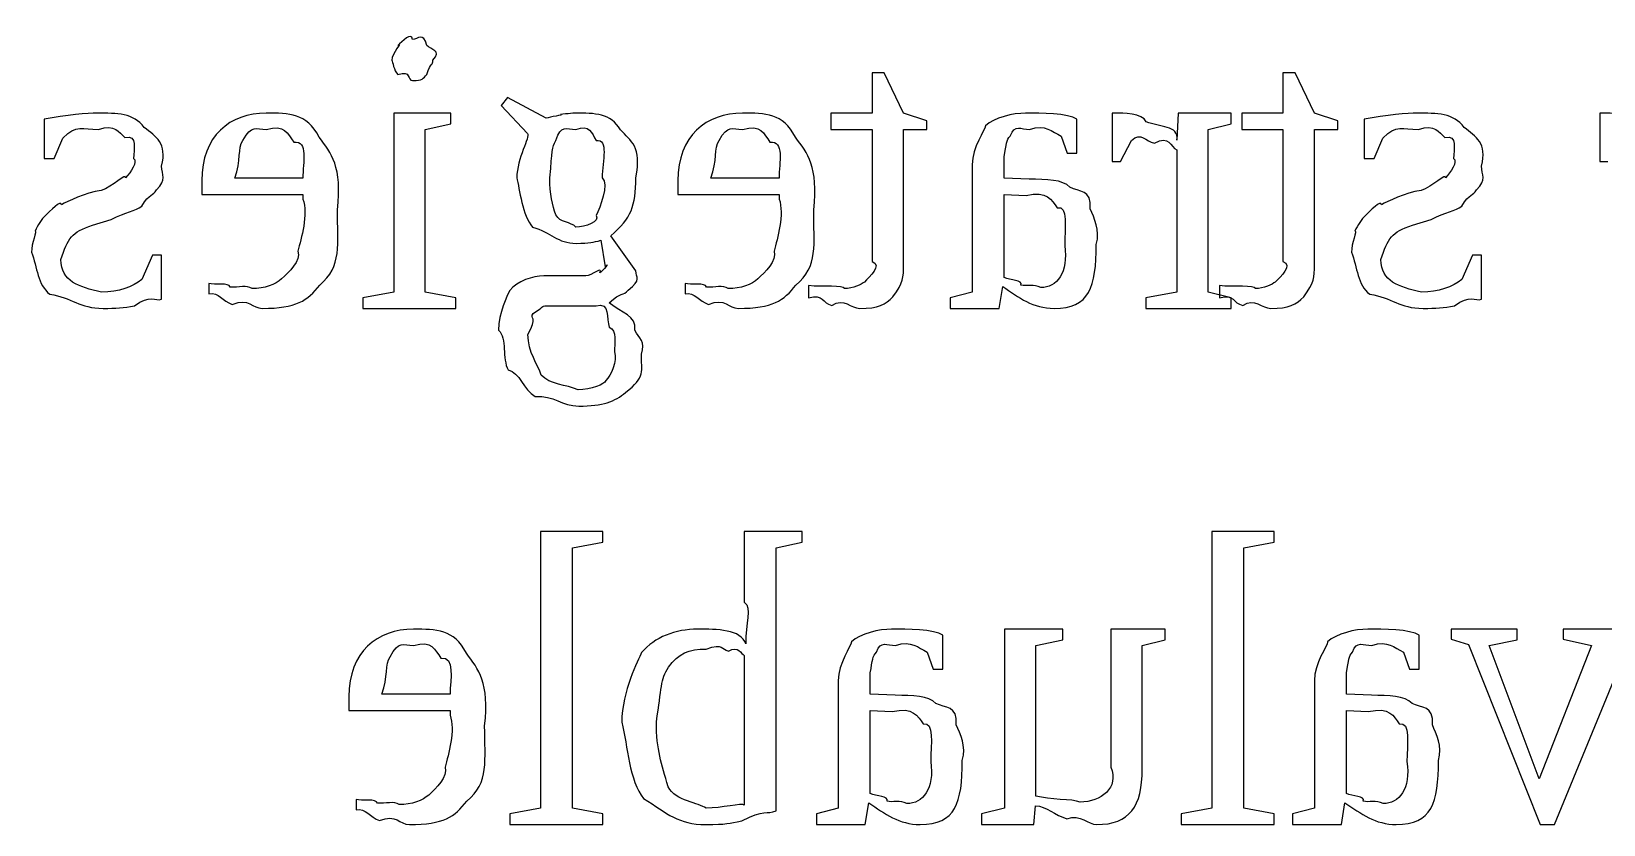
# Model space of a CAD drawing. Header units: millimetres. Extents: x 21 to 196, y 128 to 259.
# Drawn here: x 23.44 to 40.49, y 200.18 to 208.78 of the extents above; entities that cross this region are included whole.
import ezdxf

# ---------------------------------------------------------------- set-up
doc = ezdxf.new("R2010")
doc.units = ezdxf.units.MM
doc.layers.get('0').update_dxf_attribs({"linetype": 'CONTINUOUS'})

msp = doc.modelspace()

# ---------------------------------------------------------------- linework, layer by layer
at = {"color": 0}
for p, q in [((27.3458, 208.466), (27.3458, 208.466)), ((32.6857, 208.328), (32.5534, 208.328)), ((32.5534, 208.328), (32.5534, 207.892)), ((32.8952, 207.892), (32.6857, 208.328)), ((37.1408, 208.328), (37.0085, 208.328)), ((37.0085, 208.328), (37.0085, 207.892)), ((37.3503, 207.892), (37.1408, 208.328)), ((28.6026, 208.063), (28.5309, 207.975)), ((28.5309, 207.975), (28.8175, 207.672)), ((29.0215, 207.837), (28.6026, 208.063)), ((23.5768, 207.826), (23.5768, 207.402)), ((27.9852, 207.892), (27.3678, 207.892)), ((27.3678, 207.892), (27.3678, 205.952)), ((27.9852, 207.777), (27.9852, 207.892)), ((32.5534, 207.892), (32.1069, 207.892)), ((32.1069, 207.892), (32.1069, 207.716)), ((33.1487, 207.809), (32.8952, 207.892)), ((33.1487, 207.716), (33.1487, 207.809)), ((34.2181, 207.892), (34.2181, 207.892)), ((34.7748, 207.457), (34.7748, 207.826)), ((35.1579, 207.892), (35.1579, 207.368)), ((35.191, 207.892), (35.1579, 207.892)), ((35.8743, 207.892), (35.8581, 207.6)), ((36.4476, 207.892), (35.8743, 207.892)), ((36.4476, 207.777), (36.4476, 207.892)), ((37.0085, 207.892), (36.5622, 207.892)), ((36.5622, 207.892), (36.5622, 207.716)), ((37.604, 207.809), (37.3503, 207.892)), ((37.604, 207.716), (37.604, 207.809)), ((37.889, 207.826), (37.889, 207.402)), ((40.4442, 207.892), (40.4442, 207.368)), ((40.477, 207.892), (40.4442, 207.892)), ((25.9857, 207.716), (25.9857, 207.716)), ((27.7096, 207.716), (27.9852, 207.777)), ((27.7096, 205.952), (27.7096, 207.716)), ((31.1492, 207.716), (31.1492, 207.716)), ((32.1069, 207.716), (32.5534, 207.716)), ((32.5534, 207.716), (32.5534, 206.283)), ((32.8952, 206.255), (32.8952, 207.716)), ((32.8952, 207.716), (33.1487, 207.716)), ((34.6039, 207.644), (34.67, 207.457)), ((36.1996, 207.716), (36.4476, 207.777)), ((36.1996, 205.952), (36.1996, 207.716)), ((36.5622, 207.716), (37.0085, 207.716)), ((37.0085, 207.716), (37.0085, 206.283)), ((37.3503, 206.255), (37.3503, 207.716)), ((37.3503, 207.716), (37.604, 207.716)), ((23.6871, 207.402), (23.7808, 207.622)), ((34.67, 207.457), (34.7748, 207.457)), ((35.2461, 207.368), (35.3674, 207.595)), ((35.8581, 207.495), (35.8581, 205.952)), ((37.9995, 207.402), (38.0929, 207.622)), ((23.5768, 207.402), (23.6871, 207.402)), ((33.6393, 207.336), (33.6393, 205.952)), ((33.9865, 207.187), (33.9865, 207.418)), ((35.1579, 207.368), (35.2461, 207.368)), ((37.889, 207.402), (37.9995, 207.402)), ((40.4442, 207.368), (40.5324, 207.368)), ((25.2856, 207.159), (25.2856, 207.01)), ((26.3826, 207.187), (25.6439, 207.187)), ((28.7018, 207.192), (28.7018, 207.192)), ((30.4491, 207.159), (30.4491, 207.01)), ((31.5461, 207.187), (30.8074, 207.187)), ((34.2567, 207.176), (33.9865, 207.187)), ((25.2856, 207.01), (26.3826, 207.01)), ((26.3826, 207.01), (26.3826, 206.961)), ((30.4491, 207.01), (31.5461, 207.01)), ((31.5461, 207.01), (31.5461, 206.961)), ((33.9865, 207.01), (34.2236, 206.999)), ((33.9865, 206.112), (33.9865, 207.01)), ((24.1005, 206.679), (24.3044, 206.74)), ((29.3412, 206.658), (29.3412, 206.658)), ((38.4129, 206.679), (38.6168, 206.74)), ((29.6113, 206.514), (29.6609, 206.228)), ((29.9916, 206.183), (29.7215, 206.564)), ((23.439, 206.387), (23.439, 206.387)), ((24.751, 206.354), (24.6352, 206.09)), ((24.8502, 206.354), (24.751, 206.354)), ((24.8502, 205.875), (24.8502, 206.354)), ((37.7515, 206.387), (37.7515, 206.387)), ((39.0631, 206.354), (38.9474, 206.09)), ((39.1626, 206.354), (39.0631, 206.354)), ((39.1626, 205.875), (39.1626, 206.354)), ((29.4514, 206.128), (28.9939, 206.128)), ((25.3628, 206.045), (25.3628, 205.935)), ((27.3678, 205.952), (27.0316, 205.891)), ((28.0403, 205.891), (27.7096, 205.952)), ((30.5263, 206.045), (30.5263, 205.935)), ((31.8644, 206.024), (31.8644, 205.891)), ((33.6393, 205.952), (33.4023, 205.891)), ((33.9314, 205.776), (33.97, 206.013)), ((35.8581, 205.952), (35.5215, 205.891)), ((36.4476, 205.891), (36.1996, 205.952)), ((36.3195, 206.024), (36.3195, 205.891)), ((27.0316, 205.891), (27.0316, 205.776)), ((27.0316, 205.776), (28.0403, 205.776)), ((28.0403, 205.776), (28.0403, 205.891)), ((29.027, 205.803), (29.5617, 205.803)), ((32.4211, 205.776), (32.4211, 205.776)), ((33.4023, 205.891), (33.4023, 205.776)), ((33.4023, 205.776), (33.9314, 205.776)), ((35.5215, 205.891), (35.5215, 205.776)), ((35.5215, 205.776), (36.4476, 205.776)), ((36.4476, 205.776), (36.4476, 205.891)), ((36.8762, 205.776), (36.8762, 205.776)), ((28.823, 205.494), (28.823, 205.494)), ((29.6361, 203.358), (28.9581, 203.358)), ((28.9581, 203.358), (28.9581, 200.36)), ((29.3054, 203.182), (29.6361, 203.243)), ((29.6361, 203.243), (29.6361, 203.358)), ((31.7968, 203.358), (31.1685, 203.358)), ((31.1685, 203.358), (31.1685, 202.592)), ((31.5157, 203.182), (31.7968, 203.243)), ((31.7968, 203.243), (31.7968, 203.358)), ((36.915, 203.358), (36.237, 203.358)), ((36.237, 203.358), (36.237, 200.36)), ((36.5841, 203.182), (36.915, 203.243)), ((36.915, 203.243), (36.915, 203.358)), ((29.3054, 200.36), (29.3054, 203.182)), ((31.5157, 200.332), (31.5157, 203.182)), ((36.5841, 200.36), (36.5841, 203.182)), ((32.7656, 202.3), (32.7656, 202.3)), ((33.3223, 201.865), (33.3223, 202.234)), ((34.6232, 202.3), (33.9893, 202.3)), ((33.9893, 202.3), (33.9893, 200.36)), ((34.3311, 202.124), (34.6232, 202.184)), ((34.6232, 202.184), (34.6232, 202.3)), ((35.7311, 202.3), (35.1414, 202.3)), ((35.1414, 202.3), (35.1414, 200.806)), ((35.4831, 202.124), (35.7311, 202.184)), ((35.7311, 202.184), (35.7311, 202.3)), ((37.9293, 202.3), (37.9293, 202.3)), ((38.4859, 201.865), (38.4859, 202.234)), ((39.5496, 202.3), (38.8331, 202.3)), ((38.8331, 202.3), (38.8331, 202.19)), ((38.8331, 202.19), (39.0204, 202.135)), ((39.2465, 202.124), (39.5496, 202.184)), ((39.5496, 202.184), (39.5496, 202.3)), ((40.9497, 202.3), (40.0459, 202.3)), ((40.0459, 202.3), (40.0459, 202.19)), ((40.0459, 202.19), (40.3546, 202.124)), ((27.5814, 202.124), (27.5814, 202.124)), ((31.1685, 202.014), (31.1685, 200.393)), ((33.1515, 202.052), (33.2176, 201.865)), ((34.3311, 200.492), (34.3311, 202.124)), ((35.4831, 200.784), (35.4831, 202.124)), ((38.3148, 202.052), (38.3812, 201.865)), ((39.0204, 202.135), (39.7979, 200.183)), ((39.7866, 200.679), (39.2465, 202.124)), ((40.3546, 202.124), (39.7866, 200.679)), ((39.9521, 200.183), (40.7515, 202.124)), ((33.2176, 201.865), (33.3223, 201.865)), ((38.3812, 201.865), (38.4859, 201.865)), ((32.1868, 201.743), (32.1868, 200.36)), ((32.5341, 201.595), (32.5341, 201.826)), ((37.3503, 201.743), (37.3503, 200.36)), ((37.6975, 201.595), (37.6975, 201.826)), ((26.8814, 201.567), (26.8814, 201.418)), ((27.9783, 201.595), (27.2397, 201.595)), ((32.8042, 201.584), (32.5341, 201.595)), ((37.9677, 201.584), (37.6975, 201.595)), ((26.8814, 201.418), (27.9783, 201.418)), ((27.9783, 201.418), (27.9783, 201.369)), ((32.5341, 201.418), (32.7711, 201.407)), ((32.5341, 200.52), (32.5341, 201.418)), ((37.6975, 201.418), (37.9345, 201.407)), ((37.6975, 200.52), (37.6975, 201.418)), ((30.2149, 201.297), (30.2149, 201.297)), ((26.9586, 200.454), (26.9586, 200.343)), ((28.9581, 200.36), (28.6274, 200.299)), ((28.6274, 200.299), (28.6274, 200.183)), ((29.6361, 200.299), (29.3054, 200.36)), ((29.6361, 200.183), (29.6361, 200.299)), ((32.1868, 200.36), (31.9498, 200.299)), ((31.9498, 200.299), (31.9498, 200.183)), ((32.479, 200.183), (32.5176, 200.42)), ((33.9893, 200.36), (33.7413, 200.299)), ((33.7413, 200.299), (33.7413, 200.183)), ((34.309, 200.183), (34.3256, 200.387)), ((36.237, 200.36), (35.9061, 200.299)), ((35.9061, 200.299), (35.9061, 200.183)), ((36.915, 200.299), (36.5841, 200.36)), ((36.915, 200.183), (36.915, 200.299)), ((37.3503, 200.36), (37.1133, 200.299)), ((37.1133, 200.299), (37.1133, 200.183)), ((37.6424, 200.183), (37.6813, 200.42)), ((28.6274, 200.183), (29.6361, 200.183)), ((31.9498, 200.183), (32.479, 200.183)), ((33.7413, 200.183), (34.309, 200.183)), ((35.9061, 200.183), (36.915, 200.183)), ((37.1133, 200.183), (37.6424, 200.183)), ((39.7979, 200.183), (39.9521, 200.183))]:
    msp.add_line(p, q, dxfattribs=at)
for points in [[(27.4119, 208.625), (27.4753, 208.689), (27.3458, 208.528), (27.3458, 208.466)], [(27.5718, 208.691), (27.5635, 208.777), (27.456, 208.669), (27.4119, 208.625)], [(27.7261, 208.625), (27.6848, 208.777), (27.631, 208.691), (27.5718, 208.691)], [(27.7923, 208.466), (27.8901, 208.572), (27.7702, 208.581), (27.7261, 208.625)], [(27.3458, 208.466), (27.3568, 208.45), (27.3678, 208.355), (27.4119, 208.311)], [(27.4119, 208.311), (27.5635, 208.362), (27.5098, 208.245), (27.5718, 208.245)], [(27.5718, 208.245), (27.6848, 208.245), (27.6821, 208.267), (27.7261, 208.311)], [(27.7261, 208.311), (27.773, 208.45), (27.7923, 208.406), (27.7923, 208.466)], [(24.1501, 207.892), (24.0605, 207.892), (23.8084, 207.87), (23.5768, 207.826)], [(24.6628, 207.738), (24.5456, 207.892), (24.3678, 207.892), (24.1501, 207.892)], [(25.9857, 207.892), (25.5929, 207.892), (25.2856, 207.647), (25.2856, 207.159)], [(26.5589, 207.633), (26.4239, 207.892), (26.2323, 207.892), (25.9857, 207.892)], [(29.1758, 207.876), (29.2172, 207.87), (29.0587, 207.851), (29.0215, 207.837)], [(29.3357, 207.892), (29.3495, 207.892), (29.242, 207.887), (29.1758, 207.876)], [(29.8263, 207.71), (29.7202, 207.892), (29.5493, 207.892), (29.3357, 207.892)], [(31.1492, 207.892), (30.7564, 207.892), (30.4491, 207.647), (30.4491, 207.159)], [(31.7224, 207.633), (31.5874, 207.892), (31.3958, 207.892), (31.1492, 207.892)], [(34.2181, 207.892), (34.0858, 207.892), (33.8749, 207.845), (33.7826, 207.754)], [(34.7748, 207.826), (34.6811, 207.892), (34.3807, 207.892), (34.2181, 207.892)], [(35.5272, 207.798), (35.4831, 207.892), (35.2723, 207.892), (35.191, 207.892)], [(35.8581, 207.6), (35.8842, 207.767), (35.6676, 207.735), (35.5272, 207.798)], [(38.4623, 207.892), (38.3727, 207.892), (38.1208, 207.87), (37.889, 207.826)], [(38.9749, 207.738), (38.8578, 207.892), (38.6803, 207.892), (38.4623, 207.892)], [(40.8132, 207.798), (40.7691, 207.892), (40.5585, 207.892), (40.477, 207.892)], [(23.7808, 207.622), (23.9282, 207.774), (23.9903, 207.716), (24.1667, 207.716)], [(24.1667, 207.716), (24.3472, 207.774), (24.3871, 207.686), (24.4533, 207.628)], [(24.4533, 207.628), (24.5938, 207.661), (24.547, 207.497), (24.547, 207.402)], [(24.8502, 207.319), (24.9136, 207.568), (24.7881, 207.634), (24.6628, 207.738)], [(25.7321, 207.595), (25.8286, 207.774), (25.8727, 207.716), (25.9857, 207.716)], [(25.9857, 207.716), (26.1882, 207.774), (26.2144, 207.669), (26.2833, 207.578)], [(26.7574, 206.845), (26.8097, 207.311), (26.6912, 207.459), (26.5589, 207.633)], [(28.8175, 207.672), (28.8492, 207.634), (28.7018, 207.402), (28.7018, 207.192)], [(29.1262, 207.595), (29.1758, 207.774), (29.242, 207.716), (29.3412, 207.716)], [(29.3412, 207.716), (29.4928, 207.774), (29.5148, 207.675), (29.5617, 207.595)], [(29.9916, 207.192), (30.0619, 207.531), (29.9365, 207.589), (29.8263, 207.71)], [(30.8956, 207.595), (30.9921, 207.774), (31.0362, 207.716), (31.1492, 207.716)], [(31.1492, 207.716), (31.3517, 207.774), (31.3779, 207.669), (31.4468, 207.578)], [(31.9209, 206.845), (31.9732, 207.311), (31.8547, 207.459), (31.7224, 207.633)], [(33.7826, 207.754), (33.7812, 207.707), (33.6393, 207.523), (33.6393, 207.336)], [(33.9865, 207.418), (34.0128, 207.561), (34.0086, 207.596), (34.0527, 207.644)], [(34.0527, 207.644), (34.1009, 207.774), (34.1671, 207.716), (34.2622, 207.716)], [(34.2622, 207.716), (34.4386, 207.774), (34.5019, 207.691), (34.6039, 207.644)], [(35.3674, 207.595), (35.4722, 207.694), (35.5205, 207.585), (35.6154, 207.567)], [(35.6154, 207.567), (35.778, 207.657), (35.789, 207.524), (35.8581, 207.495)], [(38.0929, 207.622), (38.2404, 207.774), (38.3025, 207.716), (38.4789, 207.716)], [(38.4789, 207.716), (38.6595, 207.774), (38.6994, 207.686), (38.7657, 207.628)], [(38.7657, 207.628), (38.9061, 207.661), (38.8592, 207.497), (38.8592, 207.402)], [(39.1626, 207.319), (39.2257, 207.568), (39.1005, 207.634), (38.9749, 207.738)], [(25.6439, 207.187), (25.7142, 207.377), (25.6742, 207.513), (25.7321, 207.595)], [(26.2833, 207.578), (26.4418, 207.595), (26.3826, 207.359), (26.3826, 207.187)], [(29.0601, 207.192), (29.0876, 207.495), (29.0821, 207.513), (29.1262, 207.595)], [(29.5617, 207.595), (29.7022, 207.613), (29.6278, 207.38), (29.6278, 207.192)], [(30.8074, 207.187), (30.8777, 207.377), (30.8378, 207.513), (30.8956, 207.595)], [(31.4468, 207.578), (31.6053, 207.595), (31.5461, 207.359), (31.5461, 207.187)], [(24.547, 207.402), (24.5938, 207.366), (24.5181, 207.25), (24.4588, 207.192)], [(24.7951, 207.06), (24.9136, 207.176), (24.8502, 207.22), (24.8502, 207.319)], [(38.8592, 207.402), (38.9061, 207.366), (38.8303, 207.25), (38.771, 207.192)], [(39.1072, 207.06), (39.2257, 207.176), (39.1626, 207.22), (39.1626, 207.319)], [(24.4588, 207.192), (24.4753, 207.253), (24.3127, 207.09), (24.1942, 207.054)], [(28.7018, 207.192), (28.7321, 207.072), (28.7596, 206.779), (28.8727, 206.658)], [(29.1262, 206.79), (29.0876, 206.892), (29.0601, 207.012), (29.0601, 207.192)], [(29.6278, 207.192), (29.7022, 207.12), (29.6058, 206.868), (29.5617, 206.784)], [(29.7215, 206.564), (29.9448, 206.76), (29.9916, 206.879), (29.9916, 207.192)], [(34.6976, 207.088), (34.6191, 207.176), (34.4482, 207.172), (34.2567, 207.176)], [(38.771, 207.192), (38.7876, 207.253), (38.6249, 207.09), (38.5064, 207.054)], [(23.7643, 206.9), (23.767, 206.962), (23.6361, 206.825), (23.5879, 206.779)], [(24.1942, 207.054), (24.0206, 207.028), (23.8304, 206.933), (23.7643, 206.9)], [(24.6352, 206.883), (24.722, 207.032), (24.7592, 206.99), (24.7951, 207.06)], [(26.3826, 206.961), (26.4418, 206.797), (26.3646, 206.533), (26.3274, 206.398)], [(31.5461, 206.961), (31.6053, 206.797), (31.5281, 206.533), (31.4909, 206.398)], [(34.2236, 206.999), (34.4537, 207.054), (34.5019, 206.947), (34.5598, 206.867)], [(34.9181, 206.856), (34.9388, 207.068), (34.7968, 207.035), (34.6976, 207.088)], [(38.0767, 206.9), (38.0792, 206.962), (37.9483, 206.825), (37.9003, 206.779)], [(38.5064, 207.054), (38.3328, 207.028), (38.1427, 206.933), (38.0767, 206.9)], [(38.9474, 206.883), (39.0342, 207.032), (39.0715, 206.99), (39.1072, 207.06)], [(23.5879, 206.779), (23.5534, 206.749), (23.5038, 206.676), (23.4776, 206.613)], [(24.3044, 206.74), (24.4643, 206.819), (24.5663, 206.835), (24.6352, 206.883)], [(26.5644, 206.029), (26.8097, 206.23), (26.7574, 206.47), (26.7574, 206.845)], [(29.3412, 206.658), (29.2902, 206.715), (29.1676, 206.702), (29.1262, 206.79)], [(29.5617, 206.784), (29.6099, 206.715), (29.4404, 206.658), (29.3412, 206.658)], [(31.728, 206.029), (31.9732, 206.23), (31.9209, 206.47), (31.9209, 206.845)], [(34.5598, 206.867), (34.6852, 206.892), (34.6425, 206.649), (34.6425, 206.459)], [(34.9843, 206.47), (35.0311, 206.627), (34.9622, 206.752), (34.9181, 206.856)], [(37.9003, 206.779), (37.8658, 206.749), (37.816, 206.676), (37.7899, 206.613)], [(38.6168, 206.74), (38.7766, 206.819), (38.8786, 206.835), (38.9474, 206.883)], [(23.4776, 206.613), (23.5024, 206.624), (23.439, 206.476), (23.439, 206.387)], [(23.7588, 206.305), (23.8332, 206.536), (23.8731, 206.603), (24.1005, 206.679)], [(28.8727, 206.658), (29.0739, 206.598), (29.1414, 206.481), (29.3467, 206.481)], [(37.7899, 206.613), (37.8146, 206.624), (37.7515, 206.476), (37.7515, 206.387)], [(38.0711, 206.305), (38.1455, 206.536), (38.1854, 206.603), (38.4129, 206.679)], [(29.3467, 206.481), (29.4928, 206.481), (29.5313, 206.492), (29.6113, 206.514)], [(34.6425, 206.459), (34.6852, 206.162), (34.5571, 206.001), (34.3834, 206.001)], [(34.5267, 205.776), (34.9126, 205.776), (34.9843, 206.007), (34.9843, 206.47)], [(23.439, 206.387), (23.5024, 206.217), (23.5052, 206.032), (23.6375, 205.93)], [(24.1997, 205.952), (23.9503, 206.01), (23.7588, 206.069), (23.7588, 206.305)], [(26.3274, 206.398), (26.3646, 206.294), (26.2282, 206.164), (26.151, 206.095)], [(29.6609, 206.228), (29.7202, 206.29), (29.6375, 206.183), (29.6003, 206.162)], [(31.4909, 206.398), (31.5281, 206.294), (31.3917, 206.164), (31.3145, 206.095)], [(32.5534, 206.283), (32.6678, 206.252), (32.5258, 206.113), (32.4707, 206.062)], [(37.0085, 206.283), (37.1228, 206.252), (36.981, 206.113), (36.926, 206.062)], [(37.7515, 206.387), (37.8146, 206.217), (37.8174, 206.032), (37.9497, 205.93)], [(38.512, 205.952), (38.2626, 206.01), (38.0711, 206.069), (38.0711, 206.305)], [(26.151, 206.095), (26.089, 206.036), (25.9636, 205.99), (25.8313, 205.99)], [(28.9939, 206.128), (28.8782, 206.128), (28.7059, 206.074), (28.6246, 205.969)], [(29.6003, 206.162), (29.643, 206.246), (29.5107, 206.128), (29.4514, 206.128)], [(29.909, 205.974), (30.0619, 206.091), (29.9916, 206.109), (29.9916, 206.183)], [(31.3145, 206.095), (31.2525, 206.036), (31.1271, 205.99), (30.9948, 205.99)], [(32.7794, 205.902), (32.8952, 206.062), (32.8952, 206.103), (32.8952, 206.255)], [(34.1685, 206.029), (34.1933, 206.084), (34.0499, 206.079), (33.9865, 206.112)], [(37.2346, 205.902), (37.3503, 206.062), (37.3503, 206.103), (37.3503, 206.255)], [(23.6375, 205.93), (23.88, 205.893), (23.96, 205.776), (24.2163, 205.776)], [(24.6352, 206.09), (24.5415, 206.01), (24.3803, 205.952), (24.1997, 205.952)], [(24.558, 205.803), (24.7261, 205.933), (24.7813, 205.849), (24.8502, 205.875)], [(25.5943, 206.007), (25.586, 206.058), (25.422, 206.03), (25.3628, 206.045)], [(25.3628, 205.935), (25.4717, 205.955), (25.5102, 205.853), (25.6164, 205.82)], [(25.8313, 205.99), (25.7735, 206.036), (25.6866, 205.996), (25.5943, 206.007)], [(25.9416, 205.776), (26.3136, 205.776), (26.4322, 205.86), (26.5644, 206.029)], [(28.6246, 205.969), (28.5998, 205.919), (28.5034, 205.723), (28.5034, 205.539)], [(29.705, 205.836), (29.8345, 205.959), (29.8538, 205.908), (29.909, 205.974)], [(30.7578, 206.007), (30.7496, 206.058), (30.5856, 206.03), (30.5263, 206.045)], [(30.5263, 205.935), (30.6352, 205.955), (30.6737, 205.853), (30.7799, 205.82)], [(30.9948, 205.99), (30.937, 206.036), (30.8501, 205.996), (30.7578, 206.007)], [(31.1051, 205.776), (31.4772, 205.776), (31.5957, 205.86), (31.728, 206.029)], [(32.2557, 205.99), (32.2447, 206.036), (32.0187, 206.001), (31.8644, 206.024)], [(31.8644, 205.891), (32.0325, 205.937), (32.0077, 205.831), (32.1179, 205.809)], [(32.4707, 206.062), (32.4404, 206.036), (32.3439, 205.99), (32.2557, 205.99)], [(33.97, 206.013), (34.145, 205.893), (34.2994, 205.776), (34.5267, 205.776)], [(34.3834, 206.001), (34.3104, 206.043), (34.2277, 206.01), (34.1685, 206.029)], [(36.7111, 205.99), (36.6998, 206.036), (36.474, 206.001), (36.3195, 206.024)], [(36.3195, 205.891), (36.4878, 205.937), (36.4628, 205.831), (36.5732, 205.809)], [(36.926, 206.062), (36.8956, 206.036), (36.7993, 205.99), (36.7111, 205.99)], [(37.9497, 205.93), (38.1924, 205.893), (38.2722, 205.776), (38.5286, 205.776)], [(38.9474, 206.09), (38.8539, 206.01), (38.6927, 205.952), (38.512, 205.952)], [(38.8705, 205.803), (39.0384, 205.933), (39.0934, 205.849), (39.1626, 205.875)], [(24.2163, 205.776), (24.3582, 205.776), (24.434, 205.784), (24.558, 205.803)], [(25.6164, 205.82), (25.8024, 205.893), (25.8313, 205.776), (25.9416, 205.776)], [(28.8782, 205.721), (28.9994, 205.794), (28.9609, 205.803), (29.027, 205.803)], [(29.5617, 205.803), (29.716, 205.849), (29.6692, 205.664), (29.705, 205.572)], [(29.9806, 205.539), (30.0027, 205.703), (29.8373, 205.723), (29.705, 205.836)], [(30.7799, 205.82), (30.9659, 205.893), (30.9948, 205.776), (31.1051, 205.776)], [(32.1179, 205.809), (32.2489, 205.893), (32.326, 205.776), (32.4211, 205.776)], [(32.4211, 205.776), (32.6195, 205.776), (32.6995, 205.817), (32.7794, 205.902)], [(36.5732, 205.809), (36.7041, 205.893), (36.7813, 205.776), (36.8762, 205.776)], [(36.8762, 205.776), (37.0748, 205.776), (37.1546, 205.817), (37.2346, 205.902)], [(38.5286, 205.776), (38.6704, 205.776), (38.7463, 205.784), (38.8705, 205.803)], [(28.823, 205.494), (28.9305, 205.685), (28.8423, 205.665), (28.8782, 205.721)], [(28.5034, 205.539), (28.5998, 205.453), (28.5392, 205.23), (28.6081, 205.109)], [(28.9664, 205.054), (28.9305, 205.162), (28.823, 205.304), (28.823, 205.494)], [(29.705, 205.572), (29.7904, 205.544), (29.7601, 205.388), (29.7601, 205.307)], [(30.0523, 205.28), (30.1019, 205.416), (30.0288, 205.455), (29.9806, 205.539)], [(29.7601, 205.307), (29.7904, 205.2), (29.7298, 205.056), (29.6664, 204.993)], [(29.8814, 204.866), (30.1019, 205.03), (30.0523, 205.1), (30.0523, 205.28)], [(28.6081, 205.109), (28.7348, 205.089), (28.7721, 204.888), (28.9002, 204.822)], [(29.3688, 204.894), (29.2351, 204.953), (29.0587, 204.947), (28.9664, 205.054)], [(29.6664, 204.993), (29.6609, 204.953), (29.501, 204.894), (29.3688, 204.894)], [(28.9002, 204.822), (29.1097, 204.836), (29.1869, 204.717), (29.3743, 204.717)], [(29.3743, 204.717), (29.6361, 204.717), (29.7642, 204.767), (29.8814, 204.866)], [(31.1685, 202.592), (31.2608, 202.531), (31.174, 202.361), (31.185, 202.14)], [(27.5814, 202.3), (27.1887, 202.3), (26.8814, 202.055), (26.8814, 201.567)], [(27.3279, 202.002), (27.4243, 202.182), (27.4684, 202.124), (27.5814, 202.124)], [(28.1547, 202.041), (28.0197, 202.3), (27.8281, 202.3), (27.5814, 202.3)], [(27.5814, 202.124), (27.784, 202.182), (27.8102, 202.077), (27.8791, 201.986)], [(30.6614, 202.3), (30.423, 202.3), (30.1956, 202.215), (30.055, 202.046)], [(31.185, 202.14), (31.1326, 202.3), (30.8708, 202.3), (30.6614, 202.3)], [(32.7656, 202.3), (32.6333, 202.3), (32.4225, 202.253), (32.3301, 202.162)], [(32.6003, 202.052), (32.6485, 202.182), (32.7146, 202.124), (32.8097, 202.124)], [(33.3223, 202.234), (33.2286, 202.3), (32.9282, 202.3), (32.7656, 202.3)], [(32.8097, 202.124), (32.9861, 202.182), (33.0495, 202.099), (33.1515, 202.052)], [(37.9293, 202.3), (37.797, 202.3), (37.586, 202.253), (37.4936, 202.162)], [(37.7638, 202.052), (37.8121, 202.182), (37.8781, 202.124), (37.9734, 202.124)], [(38.4859, 202.234), (38.3921, 202.3), (38.0919, 202.3), (37.9293, 202.3)], [(37.9734, 202.124), (38.1497, 202.182), (38.2129, 202.099), (38.3148, 202.052)], [(27.2397, 201.595), (27.31, 201.785), (27.27, 201.921), (27.3279, 202.002)], [(27.8791, 201.986), (28.0376, 202.002), (27.9783, 201.767), (27.9783, 201.595)], [(28.3531, 201.253), (28.4055, 201.719), (28.287, 201.868), (28.1547, 202.041)], [(30.055, 202.046), (30.022, 201.965), (29.84, 201.629), (29.84, 201.291)], [(30.3471, 201.887), (30.4491, 202.038), (30.5718, 202.085), (30.7551, 202.085)], [(30.7551, 202.085), (30.948, 202.157), (30.9177, 202.077), (30.9976, 202.063)], [(30.9976, 202.063), (31.1065, 202.126), (31.1326, 202.032), (31.1685, 202.014)], [(32.3301, 202.162), (32.3288, 202.116), (32.1868, 201.931), (32.1868, 201.743)], [(32.5341, 201.826), (32.5603, 201.97), (32.5562, 202.004), (32.6003, 202.052)], [(37.4936, 202.162), (37.4922, 202.116), (37.3503, 201.931), (37.3503, 201.743)], [(37.6975, 201.826), (37.7239, 201.97), (37.7197, 202.004), (37.7638, 202.052)], [(30.2149, 201.297), (30.2727, 201.661), (30.2589, 201.757), (30.3471, 201.887)], [(33.2452, 201.495), (33.1666, 201.584), (32.9958, 201.579), (32.8042, 201.584)], [(33.4657, 201.264), (33.4863, 201.476), (33.3444, 201.443), (33.2452, 201.495)], [(38.4087, 201.495), (38.33, 201.584), (38.1593, 201.579), (37.9677, 201.584)], [(38.6292, 201.264), (38.65, 201.476), (38.5078, 201.443), (38.4087, 201.495)], [(27.9783, 201.369), (28.0376, 201.205), (27.9604, 200.942), (27.9232, 200.806)], [(32.7711, 201.407), (33.0013, 201.462), (33.0495, 201.355), (33.1074, 201.275)], [(37.9345, 201.407), (38.1649, 201.462), (38.2129, 201.355), (38.2707, 201.275)], [(28.1602, 200.437), (28.4055, 200.638), (28.3531, 200.878), (28.3531, 201.253)], [(29.84, 201.291), (29.9048, 201.032), (29.92, 200.655), (30.0771, 200.465)], [(30.3416, 200.591), (30.2727, 200.848), (30.2149, 200.984), (30.2149, 201.297)], [(33.1074, 201.275), (33.2328, 201.3), (33.19, 201.057), (33.19, 200.867)], [(33.5318, 200.878), (33.5787, 201.035), (33.5098, 201.161), (33.4657, 201.264)], [(38.2707, 201.275), (38.3963, 201.3), (38.3536, 201.057), (38.3536, 200.867)], [(38.6955, 200.878), (38.7421, 201.035), (38.6733, 201.161), (38.6292, 201.264)], [(33.19, 200.867), (33.2328, 200.569), (33.1046, 200.41), (32.931, 200.41)], [(33.0743, 200.183), (33.4602, 200.183), (33.5318, 200.415), (33.5318, 200.878)], [(38.3536, 200.867), (38.3963, 200.569), (38.2683, 200.41), (38.0944, 200.41)], [(38.2379, 200.183), (38.6235, 200.183), (38.6955, 200.415), (38.6955, 200.878)], [(27.9232, 200.806), (27.9604, 200.702), (27.824, 200.572), (27.7468, 200.503)], [(35.1414, 200.806), (35.2392, 200.58), (35.0311, 200.426), (34.8106, 200.426)], [(34.987, 200.183), (35.3494, 200.183), (35.4831, 200.383), (35.4831, 200.784)], [(27.1901, 200.415), (27.1818, 200.466), (27.0178, 200.438), (26.9586, 200.454)], [(27.7468, 200.503), (27.6848, 200.444), (27.5594, 200.399), (27.4271, 200.399)], [(30.7551, 200.36), (30.6765, 200.418), (30.4271, 200.437), (30.3416, 200.591)], [(32.716, 200.437), (32.7408, 200.492), (32.5975, 200.487), (32.5341, 200.52)], [(34.8106, 200.426), (34.7279, 200.462), (34.4785, 200.448), (34.3311, 200.492)], [(37.8795, 200.437), (37.9042, 200.492), (37.761, 200.487), (37.6975, 200.52)], [(26.9586, 200.343), (27.0674, 200.363), (27.106, 200.261), (27.2121, 200.227)], [(27.4271, 200.399), (27.3692, 200.444), (27.2824, 200.404), (27.1901, 200.415)], [(27.2121, 200.227), (27.3982, 200.301), (27.4271, 200.183), (27.5373, 200.183)], [(27.5373, 200.183), (27.9094, 200.183), (28.0279, 200.268), (28.1602, 200.437)], [(30.0771, 200.465), (30.3348, 200.301), (30.456, 200.183), (30.7496, 200.183)], [(31.1685, 200.393), (31.1464, 200.418), (30.9177, 200.36), (30.7551, 200.36)], [(31.1409, 200.222), (31.3862, 200.356), (31.4096, 200.288), (31.5157, 200.332)], [(32.5176, 200.42), (32.6926, 200.301), (32.8469, 200.183), (33.0743, 200.183)], [(32.931, 200.41), (32.8579, 200.451), (32.7753, 200.418), (32.716, 200.437)], [(34.3256, 200.387), (34.4413, 200.382), (34.5392, 200.284), (34.6673, 200.244)], [(34.6673, 200.244), (34.8134, 200.301), (34.8988, 200.183), (34.987, 200.183)], [(37.6813, 200.42), (37.8562, 200.301), (38.0104, 200.183), (38.2379, 200.183)], [(38.0944, 200.41), (38.0213, 200.451), (37.9388, 200.418), (37.8795, 200.437)], [(30.7496, 200.183), (30.981, 200.183), (30.9976, 200.196), (31.1409, 200.222)]]:
    msp.add_open_spline(points, degree=3, dxfattribs=at)

doc.saveas('drawing.dxf')
